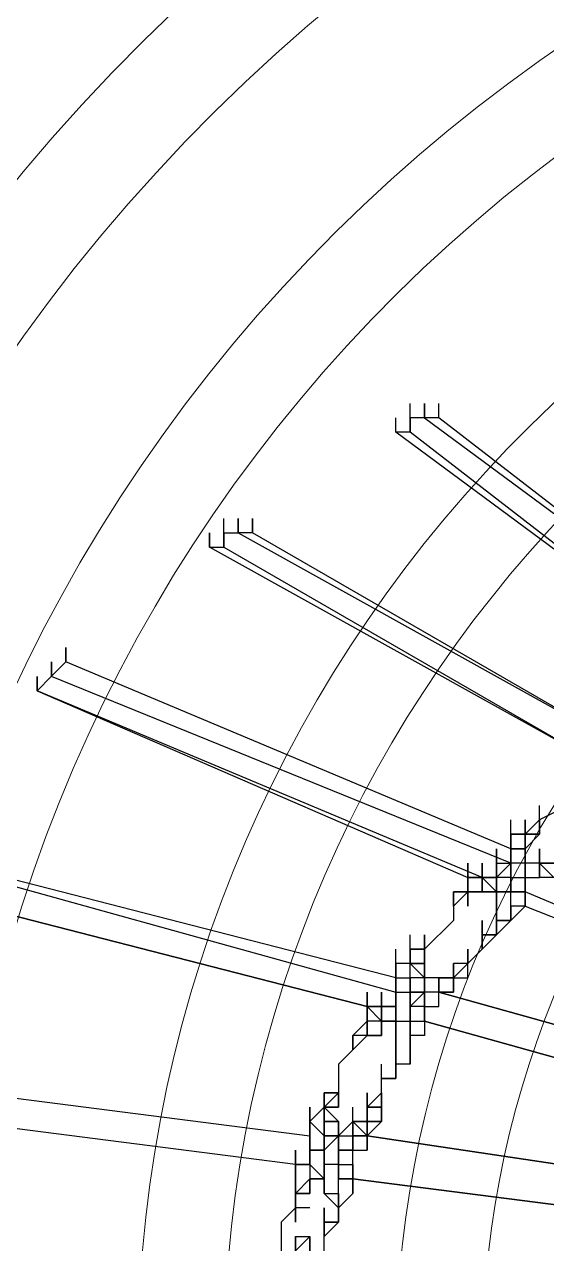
# Model space of a CAD drawing. Header units: inches. Extents: x 3324238 to 135265466, y -1036581 to 20094598.
# Drawn here: x 3353763.13 to 3353766.06, y -519268.47 to -519261.63 of the extents above; entities that cross this region are included whole.
import ezdxf

# ---------------------------------------------------------------- set-up
doc = ezdxf.new("R2010")
doc.units = ezdxf.units.IN
doc.header["$MEASUREMENT"] = 0
doc.layers.add('PDF_Geometry', color=7, linetype='Continuous')

msp = doc.modelspace()

# ---------------------------------------------------------------- linework, layer by layer
at = {"layer": 'PDF_Geometry', "lineweight": 25}
for points in [[(3353765.2963, -519263.8378), (3353765.2963, -519263.7572)], [(3353765.3768, -519263.8378), (3353765.3768, -519263.7572)], [(3353765.4574, -519263.8378), (3353765.4574, -519263.7572)], [(3353765.4574, -519263.8378), (3353765.4574, -519263.7572)], [(3353765.2963, -519263.9183), (3353765.2157, -519263.9183), (3353765.2157, -519263.8378)], [(3353767.0688, -519265.2881), (3353767.0688, -519265.2075), (3353767.0688, -519265.2881), (3353767.0688, -519265.2075), (3353767.0688, -519265.2881), (3353767.0688, -519265.2075), (3353767.0688, -519265.2881), (3353765.2157, -519263.9183), (3353765.2157, -519263.8378)], [(3353765.2157, -519263.9183), (3353765.2157, -519263.8378)], [(3353767.0688, -519265.2881), (3353765.2963, -519263.9183), (3353765.2963, -519263.8378), (3353765.2963, -519263.9183)], [(3353765.3768, -519263.8378), (3353765.2963, -519263.8378)], [(3353764.2488, -519264.5629), (3353764.2488, -519264.4823), (3353764.2488, -519264.5629), (3353764.2488, -519264.4823), (3353764.2488, -519264.4018)], [(3353764.2488, -519264.4823), (3353764.3294, -519264.4823), (3353764.3294, -519264.4018)], [(3353764.3294, -519264.4823), (3353764.3294, -519264.4018)], [(3353764.41, -519264.4823), (3353764.3294, -519264.4823), (3353766.5048, -519265.6909)], [(3353766.5048, -519265.6909), (3353764.41, -519264.4823)], [(3353766.3437, -519265.852), (3353766.3437, -519265.7715), (3353766.3437, -519265.852), (3353766.3437, -519265.7715), (3353766.3437, -519265.852), (3353766.3437, -519265.7715), (3353764.1683, -519264.5629), (3353764.2488, -519264.5629), (3353766.3437, -519265.7715), (3353766.4242, -519265.852), (3353766.4242, -519265.9326), (3353766.4242, -519266.0132), (3353766.4242, -519266.0938)], [(3353763.3626, -519265.2075), (3353763.282, -519265.288), (3353763.282, -519265.2075), (3353763.282, -519265.288), (3353763.2014, -519265.3686)], [(3353763.282, -519265.288), (3353763.282, -519265.2075)], [(3353765.9408, -519266.4966), (3353765.9408, -519266.416), (3353765.9408, -519266.4966), (3353765.9408, -519266.416), (3353765.9408, -519266.4966), (3353765.9408, -519266.416), (3353765.9408, -519266.4966), (3353765.9408, -519266.416), (3353765.9408, -519266.3355), (3353765.9408, -519266.2549), (3353765.9408, -519266.3355), (3353765.9408, -519266.416), (3353765.9408, -519266.3355), (3353765.9408, -519266.2549), (3353765.9408, -519266.3355), (3353765.8603, -519266.3355), (3353765.8603, -519266.2549), (3353765.8603, -519266.1743), (3353765.8603, -519266.2549), (3353765.8603, -519266.3355), (3353765.8603, -519266.2549), (3353765.8603, -519266.1743), (3353765.8603, -519266.2549), (3353765.8603, -519266.3355), (3353765.8603, -519266.2549), (3353765.8603, -519266.3355), (3353765.8603, -519266.416), (3353765.8603, -519266.3355), (3353763.282, -519265.2881), (3353763.282, -519265.2075)], [(3353765.8603, -519266.3355), (3353765.8603, -519266.2549), (3353765.8603, -519266.3355), (3353765.8603, -519266.2549), (3353763.3625, -519265.2075)], [(3353766.0214, -519266.1743), (3353765.9408, -519266.1743), (3353766.0214, -519266.1743), (3353766.0214, -519266.0938), (3353766.0214, -519266.0132)], [(3353766.1825, -519266.0132), (3353766.0214, -519266.0938), (3353766.0214, -519266.1743), (3353766.0214, -519266.0938), (3353765.9408, -519266.1743), (3353765.9408, -519266.0938), (3353765.9408, -519266.1743), (3353765.9408, -519266.0938), (3353765.9408, -519266.1743), (3353766.0214, -519266.1743), (3353765.9408, -519266.1743), (3353765.9408, -519266.0938)], [(3353765.6991, -519266.7383), (3353765.7797, -519266.7383), (3353765.7797, -519266.6578), (3353765.7797, -519266.5772), (3353765.7797, -519266.6578), (3353765.7797, -519266.7383), (3353765.7797, -519266.6578), (3353765.7797, -519266.7383), (3353765.7797, -519266.6578), (3353765.7797, -519266.5772), (3353765.7797, -519266.4966), (3353765.7797, -519266.416), (3353765.7797, -519266.4966), (3353765.7797, -519266.416), (3353765.7797, -519266.4966), (3353765.7797, -519266.416), (3353765.7797, -519266.3355), (3353765.7797, -519266.416), (3353765.7797, -519266.3355), (3353765.8603, -519266.3355), (3353765.8603, -519266.2549), (3353765.8603, -519266.1743), (3353765.9408, -519266.1743), (3353765.9408, -519266.2549), (3353766.0214, -519266.1743), (3353765.9408, -519266.1743), (3353765.8603, -519266.1743), (3353765.8603, -519266.0938)], [(3353765.9408, -519266.1743), (3353765.9408, -519266.0938)], [(3353765.9408, -519266.2549), (3353765.9408, -519266.1743), (3353765.9408, -519266.0938)], [(3353765.9408, -519266.1743), (3353765.9408, -519266.0938)], [(3353765.9408, -519266.1743), (3353765.9408, -519266.0938)], [(3353766.0214, -519266.1743), (3353766.0214, -519266.0938)], [(3353766.0214, -519266.1743), (3353766.0214, -519266.0938)], [(3353765.8603, -519266.2549), (3353765.8603, -519266.1743)], [(3353765.8603, -519266.2549), (3353765.8603, -519266.1743), (3353765.8603, -519266.2549)], [(3353765.8603, -519266.2549), (3353765.8603, -519266.1743)], [(3353765.9408, -519266.3355), (3353765.9408, -519266.416), (3353765.9408, -519266.3355), (3353765.9408, -519266.2549), (3353765.9408, -519266.1743)], [(3353765.9408, -519266.1743), (3353765.9408, -519266.2549), (3353765.9408, -519266.1743)], [(3353762.3151, -519266.2549), (3353765.2157, -519267.0606)], [(3353765.2157, -519266.98), (3353762.3957, -519266.2549)], [(3353765.7797, -519266.2549), (3353765.7797, -519266.3355), (3353765.7797, -519266.416), (3353765.7797, -519266.4966), (3353765.8603, -519266.4966), (3353765.8603, -519266.416), (3353765.9408, -519266.416), (3353765.9408, -519266.3355), (3353765.9408, -519266.416), (3353766.0214, -519266.416), (3353766.0214, -519266.3355), (3353766.0214, -519266.2549), (3353766.0214, -519266.3355), (3353766.0214, -519266.2549), (3353766.0214, -519266.3355), (3353766.0214, -519266.2549), (3353766.0214, -519266.3355), (3353766.0214, -519266.416), (3353766.0214, -519266.3355)], [(3353765.7797, -519266.416), (3353765.7797, -519266.3355), (3353765.7797, -519266.2549)], [(3353765.8603, -519266.416), (3353765.8603, -519266.3355), (3353765.8603, -519266.2549)], [(3353765.9408, -519266.3355), (3353765.9408, -519266.2549)], [(3353765.9408, -519266.3355), (3353765.9408, -519266.2549)], [(3353765.9408, -519266.3355), (3353765.9408, -519266.2549)], [(3353765.9408, -519266.3355), (3353765.9408, -519266.2549)], [(3353765.9408, -519266.3355), (3353765.9408, -519266.2549)], [(3353765.9408, -519266.3355), (3353765.9408, -519266.2549)], [(3353765.9408, -519266.3355), (3353765.9408, -519266.2549)], [(3353765.9408, -519266.3355), (3353765.9408, -519266.2549)], [(3353765.9408, -519266.3355), (3353765.9408, -519266.2549)], [(3353765.9408, -519266.3355), (3353765.9408, -519266.2549)], [(3353765.9408, -519266.3355), (3353765.9408, -519266.2549)], [(3353766.102, -519266.416), (3353766.0214, -519266.3355), (3353766.0214, -519266.2549)], [(3353766.0214, -519266.3355), (3353766.0214, -519266.2549)], [(3353766.0214, -519266.3355), (3353766.0214, -519266.2549)], [(3353765.9408, -519266.3355), (3353765.9408, -519266.416), (3353765.9408, -519266.4966), (3353765.9408, -519266.416), (3353765.9408, -519266.3355), (3353765.9408, -519266.416), (3353765.9408, -519266.4966), (3353765.9408, -519266.416), (3353765.9408, -519266.4966), (3353765.9408, -519266.416), (3353765.9408, -519266.4966), (3353765.9408, -519266.416), (3353765.9408, -519266.3355), (3353765.9408, -519266.416), (3353765.9408, -519266.4966), (3353765.9408, -519266.5772), (3353765.8603, -519266.6578), (3353765.7797, -519266.7383), (3353765.6991, -519266.7383), (3353765.6991, -519266.8189), (3353765.6185, -519266.8995), (3353765.538, -519266.98), (3353765.538, -519267.0606), (3353765.538, -519266.98), (3353765.6185, -519266.98), (3353765.6185, -519266.8995), (3353765.6185, -519266.8189), (3353765.6185, -519266.8995), (3353765.538, -519266.8995), (3353765.538, -519266.98), (3353765.538, -519266.8995)], [(3353765.7797, -519266.3355), (3353765.7797, -519266.416), (3353765.7797, -519266.3355), (3353765.7797, -519266.416), (3353765.7797, -519266.4966), (3353765.6991, -519266.416), (3353765.6185, -519266.416), (3353765.6185, -519266.4966), (3353765.538, -519266.4966), (3353765.538, -519266.5772)], [(3353765.6185, -519266.416), (3353765.6185, -519266.4966), (3353765.6185, -519266.416), (3353765.6185, -519266.3355), (3353765.6185, -519266.416), (3353765.6185, -519266.3355)], [(3353765.6185, -519266.4966), (3353765.6991, -519266.4966), (3353765.7797, -519266.4966), (3353765.7797, -519266.416), (3353765.7797, -519266.3355)], [(3353765.6185, -519266.416), (3353765.6185, -519266.3355)], [(3353765.6185, -519266.416), (3353765.6185, -519266.3355)], [(3353765.6991, -519266.416), (3353765.6991, -519266.3355)], [(3353765.6991, -519266.4161), (3353765.6991, -519266.3355)], [(3353765.7797, -519266.5772), (3353765.7797, -519266.6578), (3353765.7797, -519266.5772), (3353765.7797, -519266.4966), (3353765.7797, -519266.416), (3353765.7797, -519266.4966), (3353765.7797, -519266.416), (3353765.7797, -519266.3355), (3353765.8603, -519266.3355), (3353765.8603, -519266.416), (3353765.7797, -519266.416), (3353765.7797, -519266.4966), (3353765.7797, -519266.416), (3353765.7797, -519266.4966), (3353765.7797, -519266.416), (3353765.7797, -519266.4966), (3353765.6991, -519266.4966), (3353765.6991, -519266.416), (3353765.6991, -519266.3355)], [(3353765.6991, -519266.416), (3353765.6991, -519266.3355)], [(3353765.6991, -519266.416), (3353765.6991, -519266.3355)], [(3353765.6991, -519266.416), (3353765.6991, -519266.3355)], [(3353765.6991, -519266.416), (3353765.6991, -519266.3355)], [(3353765.6991, -519266.416), (3353765.6991, -519266.3355)], [(3353765.6991, -519266.416), (3353765.6991, -519266.3355)], [(3353765.7797, -519266.3355), (3353765.7797, -519266.416), (3353765.6991, -519266.416)], [(3353765.6991, -519266.416), (3353765.6991, -519266.3355)], [(3353765.6991, -519266.416), (3353765.6991, -519266.3355)], [(3353765.7797, -519266.4966), (3353765.7797, -519266.416), (3353765.7797, -519266.3355)], [(3353765.7797, -519266.416), (3353765.7797, -519266.3355)], [(3353765.7797, -519266.4161), (3353765.8603, -519266.3355)], [(3353766.0214, -519266.3355), (3353765.9408, -519266.3355)], [(3353766.0214, -519266.3355), (3353765.9408, -519266.3355)], [(3353765.9408, -519266.4966), (3353765.9408, -519266.416), (3353765.9408, -519266.3355), (3353765.9408, -519266.416)], [(3353765.9408, -519266.416), (3353765.9408, -519266.3355)], [(3353766.0214, -519266.3355), (3353766.102, -519266.3355), (3353766.0214, -519266.3355)], [(3353765.1351, -519267.1412), (3353765.1351, -519267.2218), (3353765.1351, -519267.1412), (3353765.1351, -519267.0606), (3353765.1351, -519267.1412), (3353765.1351, -519267.0606), (3353765.1351, -519267.1412), (3353765.1351, -519267.0606), (3353765.1351, -519267.1412), (3353765.0546, -519267.1412), (3353765.0546, -519267.2218), (3353765.0546, -519267.3023), (3353764.974, -519267.3023), (3353765.0546, -519267.2218), (3353765.0546, -519267.1412), (3353762.2345, -519266.416)], [(3353762.2346, -519266.416), (3353765.0546, -519267.1412)], [(3353765.538, -519266.4966), (3353765.538, -519266.5772), (3353765.538, -519266.4966), (3353765.6185, -519266.4966), (3353765.6185, -519266.416), (3353765.6185, -519266.4966), (3353765.6185, -519266.5772)], [(3353765.6185, -519266.4966), (3353765.6185, -519266.416)], [(3353765.6186, -519266.4966), (3353765.6186, -519266.4161)], [(3353765.6991, -519266.416), (3353765.7797, -519266.416)], [(3353765.7797, -519266.4966), (3353765.7797, -519266.416)], [(3353765.7797, -519266.4966), (3353765.7797, -519266.416)], [(3353765.7797, -519266.4966), (3353765.7797, -519266.416)], [(3353765.7797, -519266.4966), (3353765.7797, -519266.4161)], [(3353765.8603, -519266.4966), (3353765.8603, -519266.416)], [(3353765.9408, -519266.4966), (3353765.9408, -519266.416)], [(3353765.9408, -519266.416), (3353765.9408, -519266.4966), (3353765.9408, -519266.416)], [(3353765.9408, -519266.4966), (3353765.9408, -519266.416)], [(3353765.9408, -519266.4966), (3353765.9408, -519266.4161)], [(3353766.102, -519266.416), (3353766.0214, -519266.416)], [(3353765.6185, -519266.4966), (3353765.538, -519266.5772)], [(3353765.6991, -519266.4966), (3353765.6185, -519266.4966), (3353765.6991, -519266.4966)], [(3353765.7797, -519266.5772), (3353765.7797, -519266.4966), (3353765.7797, -519266.5772)], [(3353765.8602, -519266.6578), (3353765.8602, -519266.5772), (3353765.8602, -519266.4966)], [(3353765.8603, -519266.4966), (3353765.9408, -519266.4966), (3353765.8603, -519266.4966)], [(3353765.9408, -519266.5772), (3353765.9408, -519266.4966), (3353765.9408, -519266.5772), (3353765.8603, -519266.5772), (3353765.8603, -519266.6578)], [(3353769.0025, -519267.7858), (3353765.9408, -519266.4966), (3353765.9408, -519266.5772), (3353769.0025, -519267.7858)], [(3353765.538, -519266.5772), (3353765.538, -519266.6578)], [(3353765.7797, -519266.6578), (3353765.7797, -519266.5772)], [(3353765.538, -519266.6578), (3353765.3768, -519266.8189), (3353765.2963, -519266.8189), (3353765.2963, -519266.7383)], [(3353765.7797, -519266.7383), (3353765.7797, -519266.6578), (3353765.7797, -519266.7383), (3353765.6991, -519266.7383)], [(3353765.7797, -519266.7383), (3353765.7797, -519266.6578)], [(3353765.7797, -519266.7383), (3353765.7797, -519266.6578)], [(3353765.2962, -519266.8995), (3353765.2962, -519266.8189), (3353765.2962, -519266.7383)], [(3353765.6991, -519266.8189), (3353765.6991, -519266.7383)], [(3353765.7797, -519266.7383), (3353765.6991, -519266.7383)], [(3353765.2157, -519266.8995), (3353765.2157, -519266.8189)], [(3353765.2962, -519266.8995), (3353765.2962, -519266.8189)], [(3353765.2962, -519266.8995), (3353765.2962, -519266.8189)], [(3353765.2963, -519266.98), (3353765.2963, -519267.0606), (3353765.2963, -519266.98), (3353765.2963, -519266.8995), (3353765.2963, -519266.8189), (3353765.2963, -519266.8995), (3353765.2963, -519266.8189), (3353765.2963, -519266.8995), (3353765.2963, -519266.8189), (3353765.2963, -519266.8995), (3353765.2963, -519266.8189), (3353765.2963, -519266.8995), (3353765.3768, -519266.98), (3353765.3768, -519266.8995), (3353765.2963, -519266.8995), (3353765.2963, -519266.8189), (3353765.2963, -519266.8995), (3353765.3768, -519266.8995), (3353765.3768, -519266.8189), (3353765.3768, -519266.8995)], [(3353765.2963, -519266.8995), (3353765.2963, -519266.8189)], [(3353765.6185, -519266.8189), (3353765.6185, -519266.8995), (3353765.6185, -519266.8189)], [(3353765.1351, -519267.2218), (3353765.2157, -519267.2218), (3353765.2157, -519267.3023), (3353765.2157, -519267.2218), (3353765.2157, -519267.1412), (3353765.2157, -519267.0606), (3353765.2157, -519266.98), (3353765.2157, -519266.8995), (3353765.2157, -519266.98), (3353765.2157, -519267.0606), (3353765.2157, -519266.98), (3353765.2157, -519266.8995), (3353765.2157, -519266.98), (3353765.2157, -519266.8995), (3353765.2157, -519266.98), (3353765.2157, -519267.0606), (3353765.2157, -519266.98), (3353765.2157, -519267.0606), (3353765.2157, -519266.98), (3353765.2157, -519267.0606), (3353765.2157, -519266.98), (3353765.2157, -519266.8995), (3353765.2157, -519266.98), (3353765.2963, -519266.98), (3353765.2963, -519266.8995), (3353765.2157, -519266.8995), (3353765.2157, -519266.98), (3353765.2157, -519267.0606), (3353765.2157, -519267.1412), (3353765.1351, -519267.1412), (3353765.1351, -519267.0606), (3353765.1351, -519267.1412), (3353765.1351, -519267.0606), (3353765.1351, -519267.1412), (3353765.1351, -519267.2218), (3353765.1351, -519267.1412), (3353765.1351, -519267.2218), (3353765.2157, -519267.2218), (3353765.2157, -519267.1412), (3353765.2157, -519267.0606), (3353765.2963, -519267.0606), (3353765.2963, -519267.1412), (3353765.2963, -519267.2218), (3353765.2963, -519267.1412)], [(3353765.2157, -519266.98), (3353765.2157, -519266.8995)], [(3353765.2157, -519266.98), (3353765.2157, -519266.8995), (3353765.2157, -519266.98)], [(3353765.2157, -519266.98), (3353765.2157, -519266.8995)], [(3353765.538, -519266.98), (3353765.538, -519266.8995), (3353765.538, -519266.98), (3353765.538, -519266.8995), (3353765.538, -519266.98), (3353765.4574, -519266.98), (3353765.3768, -519266.98), (3353765.3768, -519267.0606), (3353765.3768, -519267.1412), (3353765.3768, -519267.2218), (3353765.3768, -519267.1412), (3353765.2963, -519267.1412), (3353765.2963, -519267.0606), (3353765.2963, -519266.98), (3353765.2963, -519267.0606), (3353765.2963, -519267.1412), (3353765.2963, -519267.0606), (3353765.2963, -519267.1412), (3353765.2963, -519267.0606), (3353765.2963, -519267.1412), (3353765.2963, -519267.0606), (3353765.2963, -519267.1412), (3353765.2963, -519267.2218), (3353765.2963, -519267.1412), (3353765.2963, -519267.2218), (3353765.2963, -519267.1412), (3353765.2963, -519267.2218), (3353765.2963, -519267.1412), (3353765.2963, -519267.2218), (3353765.2963, -519267.1412), (3353765.2963, -519267.2218), (3353765.2963, -519267.1412), (3353765.2963, -519267.0606), (3353765.2963, -519267.1412), (3353765.2963, -519267.2218), (3353765.2963, -519267.1412), (3353765.2963, -519267.2218), (3353765.2963, -519267.3023), (3353765.2963, -519267.2218), (3353765.2963, -519267.3023), (3353765.2963, -519267.3829), (3353765.2963, -519267.3023), (3353765.2963, -519267.2218), (3353765.2963, -519267.1412), (3353765.2963, -519267.0606), (3353765.2963, -519266.98)], [(3353765.3768, -519266.8995), (3353765.3768, -519266.98)], [(3353765.538, -519266.98), (3353765.538, -519266.8995)], [(3353765.6185, -519266.8995), (3353765.538, -519266.8995)], [(3353765.1351, -519267.0606), (3353765.1351, -519267.1412), (3353765.2157, -519267.1412), (3353765.2157, -519267.2218), (3353765.2157, -519267.1412), (3353765.2157, -519267.0606), (3353765.2157, -519267.1412), (3353765.2157, -519267.0606), (3353765.2157, -519266.98), (3353765.2157, -519267.0606), (3353765.2157, -519267.1412), (3353765.2157, -519267.0606), (3353765.2157, -519267.1412), (3353765.2157, -519267.0606), (3353765.2157, -519267.1412), (3353765.2157, -519267.2218), (3353765.2157, -519267.1412), (3353765.2157, -519267.0606), (3353765.2157, -519266.98), (3353765.2157, -519267.0606), (3353765.2157, -519267.1412), (3353765.2157, -519267.2218), (3353765.1351, -519267.2218), (3353765.0546, -519267.2218), (3353765.0546, -519267.3023), (3353765.0546, -519267.2218), (3353765.0546, -519267.1412), (3353765.0546, -519267.2218), (3353765.0546, -519267.3023), (3353765.0546, -519267.2218), (3353765.0546, -519267.1412), (3353765.0546, -519267.0606), (3353765.0546, -519267.1412), (3353765.0546, -519267.0606), (3353765.0546, -519267.1412), (3353765.1351, -519267.2218), (3353765.1351, -519267.1412), (3353765.1351, -519267.0606)], [(3353765.2157, -519267.0606), (3353765.2157, -519266.98)], [(3353765.2963, -519267.0606), (3353765.2963, -519266.98)], [(3353765.3768, -519266.98), (3353765.2963, -519266.98)], [(3353765.2963, -519267.0606), (3353765.2963, -519266.98)], [(3353765.2963, -519267.0606), (3353765.2963, -519266.98)], [(3353765.2963, -519267.2218), (3353765.2963, -519267.1412), (3353765.2963, -519267.0606), (3353765.2963, -519266.98)], [(3353765.2963, -519267.0606), (3353765.2963, -519266.98)], [(3353768.922, -519268.0275), (3353765.4574, -519267.0606), (3353765.538, -519267.0606), (3353765.4574, -519267.0606), (3353765.4574, -519266.98), (3353765.538, -519266.98), (3353765.4574, -519266.98), (3353765.3768, -519266.98), (3353765.3768, -519267.0606), (3353765.3768, -519267.1412), (3353765.3768, -519267.2218), (3353765.3768, -519267.1412), (3353765.3768, -519267.2218), (3353765.3768, -519267.1412), (3353765.3768, -519267.0606), (3353765.2963, -519267.1412), (3353765.2963, -519267.2218), (3353765.2963, -519267.1412), (3353765.2963, -519267.2218)], [(3353765.2963, -519267.0606), (3353765.2963, -519266.98)], [(3353765.3768, -519267.0606), (3353765.3768, -519266.98)], [(3353765.3768, -519267.0606), (3353765.3768, -519266.98)], [(3353765.3768, -519267.0606), (3353765.3768, -519266.98)], [(3353765.3768, -519267.0606), (3353765.3768, -519266.98)], [(3353765.3768, -519267.0606), (3353765.3768, -519266.98)], [(3353765.3768, -519267.1412), (3353765.3768, -519267.2218), (3353765.3768, -519267.1412), (3353765.3768, -519267.0606), (3353765.3768, -519267.1412), (3353765.3768, -519267.0606), (3353765.3768, -519267.1412), (3353765.4574, -519267.1412), (3353765.4574, -519267.0606), (3353765.3768, -519267.0606), (3353765.3768, -519266.98), (3353765.3768, -519267.0606), (3353765.3768, -519266.98)], [(3353765.3768, -519267.0606), (3353765.3768, -519266.98)], [(3353765.3768, -519267.0606), (3353765.3768, -519266.98)], [(3353765.3768, -519267.0606), (3353765.3768, -519266.98)], [(3353765.3768, -519267.0606), (3353765.3768, -519266.98)], [(3353765.3768, -519267.0606), (3353765.3768, -519266.98)], [(3353765.3768, -519267.0606), (3353765.3768, -519266.98)], [(3353765.3768, -519267.0606), (3353765.3768, -519266.98)], [(3353765.3768, -519267.0606), (3353765.3768, -519266.98)], [(3353765.3768, -519267.0606), (3353765.3768, -519266.98)], [(3353765.3768, -519267.0606), (3353765.3768, -519266.98)], [(3353765.3768, -519267.0606), (3353765.3768, -519266.98)], [(3353765.3768, -519267.0606), (3353765.3768, -519266.98)], [(3353765.3768, -519267.0606), (3353765.3768, -519266.98)], [(3353765.3768, -519267.0606), (3353765.3768, -519266.98)], [(3353765.4574, -519267.0606), (3353765.4574, -519266.98)], [(3353765.0545, -519267.1412), (3353765.0545, -519267.0606)], [(3353765.2963, -519267.0606), (3353765.3768, -519267.0606)], [(3353765.2963, -519267.0606), (3353765.3768, -519267.0606)], [(3353765.2963, -519267.0606), (3353765.3768, -519267.0606)], [(3353765.3768, -519267.2218), (3353765.3768, -519267.1412), (3353765.3768, -519267.0606)], [(3353765.3768, -519267.1412), (3353765.3768, -519267.0606)], [(3353765.3768, -519267.1412), (3353765.3768, -519267.0606)], [(3353765.3768, -519267.1412), (3353765.3768, -519267.0606)], [(3353765.4574, -519267.0606), (3353765.538, -519267.0606), (3353765.4574, -519267.0606)], [(3353765.4574, -519267.0606), (3353768.922, -519268.0275), (3353769.0025, -519268.0275)], [(3353764.974, -519267.3023), (3353764.974, -519267.3829), (3353765.0546, -519267.3023), (3353765.0546, -519267.2218), (3353765.0546, -519267.3023), (3353765.0546, -519267.2218), (3353765.0546, -519267.3023), (3353765.0546, -519267.2218), (3353765.0546, -519267.3023), (3353765.0546, -519267.2218), (3353765.0546, -519267.3023), (3353765.1351, -519267.3023), (3353765.1351, -519267.2218), (3353765.1351, -519267.3023), (3353765.1351, -519267.2218), (3353765.2157, -519267.2218), (3353765.2157, -519267.1412)], [(3353765.0545, -519267.1412), (3353765.1351, -519267.1412), (3353765.1351, -519267.2218)], [(3353765.0545, -519267.2218), (3353765.0545, -519267.1412)], [(3353765.0546, -519267.1412), (3353765.1351, -519267.1412), (3353765.0546, -519267.1412)], [(3353765.0546, -519267.2218), (3353765.0546, -519267.1412)], [(3353765.2157, -519267.2218), (3353765.2962, -519267.2218), (3353765.2962, -519267.1412)], [(3353765.2157, -519267.2218), (3353765.2157, -519267.1412)], [(3353765.2157, -519267.2218), (3353765.2157, -519267.1412)], [(3353765.2157, -519267.2218), (3353765.2157, -519267.1412)], [(3353765.2157, -519267.2218), (3353765.2157, -519267.1412)], [(3353765.2157, -519267.2218), (3353765.2157, -519267.1412)], [(3353765.2157, -519267.2218), (3353765.2157, -519267.1412)], [(3353765.2157, -519267.2218), (3353765.2157, -519267.1412)], [(3353765.2157, -519267.2218), (3353765.2157, -519267.1412)], [(3353765.2962, -519267.2218), (3353765.2962, -519267.1412)], [(3353765.2963, -519267.2218), (3353765.2963, -519267.1412)], [(3353765.2963, -519267.2218), (3353765.2963, -519267.1412)], [(3353765.0545, -519267.3023), (3353765.0545, -519267.2218)], [(3353765.0545, -519267.3023), (3353765.0545, -519267.2218)], [(3353765.0545, -519267.2218), (3353765.0545, -519267.3023)], [(3353765.0545, -519267.3023), (3353765.0545, -519267.2218)], [(3353765.1351, -519267.2218), (3353765.2157, -519267.2218)], [(3353765.2157, -519267.2218), (3353765.2157, -519267.3023), (3353765.2157, -519267.2218)], [(3353765.3768, -519267.2218), (3353765.3768, -519267.3023), (3353765.2962, -519267.3023), (3353765.2962, -519267.3829)], [(3353765.2963, -519267.2218), (3353765.3768, -519267.2218)], [(3353764.974, -519267.3829), (3353764.974, -519267.3023)], [(3353765.1351, -519267.3023), (3353765.0546, -519267.3023), (3353765.1351, -519267.3023)], [(3353765.2963, -519267.4635), (3353765.2963, -519267.3829), (3353765.2963, -519267.4635), (3353765.2157, -519267.4635), (3353765.2157, -519267.3829), (3353765.2157, -519267.3023), (3353765.2157, -519267.3829), (3353765.2157, -519267.4635), (3353765.2157, -519267.3829), (3353765.2157, -519267.3023), (3353765.2157, -519267.3829), (3353765.2157, -519267.3023), (3353765.2157, -519267.3829), (3353765.2157, -519267.4635), (3353765.2157, -519267.3829), (3353765.2157, -519267.4635), (3353765.2157, -519267.544), (3353765.1351, -519267.544), (3353765.2157, -519267.544), (3353765.2157, -519267.4635), (3353765.2157, -519267.3829), (3353765.2157, -519267.4635), (3353765.2157, -519267.3829), (3353765.2157, -519267.4635)], [(3353764.974, -519267.3829), (3353764.8934, -519267.4635), (3353764.8934, -519267.6246), (3353764.8128, -519267.7052), (3353764.8128, -519267.7858), (3353764.8128, -519267.8663), (3353764.8934, -519267.8663), (3353764.8934, -519267.7858), (3353764.8934, -519267.8663), (3353764.8934, -519267.9469), (3353764.8934, -519268.0275), (3353764.8934, -519267.9469), (3353764.8934, -519268.0275), (3353764.8934, -519267.9469), (3353764.8934, -519268.0275), (3353764.8934, -519267.9469), (3353764.8934, -519268.0275), (3353764.8934, -519267.9469), (3353764.8934, -519267.8663), (3353764.8934, -519267.7858), (3353764.8934, -519267.8663), (3353764.8934, -519267.9469), (3353764.8934, -519268.0275), (3353764.8934, -519268.108), (3353764.8934, -519268.0275), (3353764.8934, -519268.108), (3353764.8934, -519268.0275), (3353764.8934, -519267.9469), (3353764.8934, -519267.8663), (3353764.8934, -519267.7858), (3353764.8934, -519267.8663), (3353764.8934, -519267.7858), (3353764.8128, -519267.7858), (3353764.8934, -519267.7858), (3353764.8934, -519267.8663), (3353764.8934, -519267.7858), (3353764.8934, -519267.8663), (3353764.8934, -519267.7858), (3353764.8934, -519267.8663), (3353764.8934, -519267.7858), (3353764.8934, -519267.8663), (3353764.8934, -519267.9469), (3353764.8934, -519268.0275), (3353764.974, -519268.0275)], [(3353765.2157, -519267.4635), (3353765.2157, -519267.3829)], [(3353765.2157, -519267.4635), (3353765.2157, -519267.3829), (3353765.2157, -519267.4635)], [(3353765.2157, -519267.4635), (3353765.2157, -519267.3829)], [(3353761.59, -519267.544), (3353761.59, -519267.6246), (3353761.59, -519267.544), (3353761.59, -519267.4635), (3353764.7323, -519267.8663), (3353764.7323, -519267.7858), (3353764.7323, -519267.8663), (3353764.7323, -519267.9469), (3353764.7323, -519267.8663), (3353764.7323, -519267.7858), (3353764.7323, -519267.8663), (3353764.7323, -519267.7858), (3353764.7323, -519267.8663), (3353764.7323, -519267.9469), (3353764.7323, -519268.0275), (3353764.7323, -519267.9469)], [(3353761.59, -519267.4635), (3353764.7323, -519267.8663), (3353764.7323, -519267.7858), (3353764.8128, -519267.7052), (3353764.8934, -519267.7858), (3353764.8934, -519267.8663), (3353764.8934, -519267.7858), (3353764.8934, -519267.8663), (3353764.8934, -519267.7858), (3353764.8934, -519267.8663), (3353764.8934, -519267.7858), (3353764.8128, -519267.7858), (3353764.8128, -519267.7052), (3353764.7323, -519267.7858), (3353764.8128, -519267.8663), (3353764.8128, -519267.7858), (3353764.8128, -519267.8663), (3353764.8128, -519267.7858)], [(3353765.0546, -519267.6246), (3353765.0546, -519267.7052), (3353765.0546, -519267.7858), (3353765.0546, -519267.7052), (3353765.0546, -519267.6246), (3353765.0546, -519267.7052), (3353765.0546, -519267.6246), (3353765.0546, -519267.7052), (3353765.0546, -519267.7858), (3353765.0546, -519267.7052), (3353765.0546, -519267.6246), (3353765.0546, -519267.7052), (3353765.0546, -519267.6246), (3353765.0546, -519267.7052), (3353765.1351, -519267.6246), (3353765.1351, -519267.544), (3353765.1351, -519267.4635)], [(3353764.6517, -519268.108), (3353764.6517, -519268.0275), (3353761.5094, -519267.6246)], [(3353764.8128, -519268.0275), (3353764.8128, -519268.108), (3353764.7323, -519268.0275), (3353764.7323, -519267.9469), (3353764.7323, -519268.0275), (3353764.6517, -519268.0275), (3353761.5094, -519267.6246), (3353761.59, -519267.6246)], [(3353764.8128, -519267.6246), (3353764.8128, -519267.7052), (3353764.8128, -519267.6246), (3353764.8128, -519267.7052), (3353764.8128, -519267.6246), (3353764.8128, -519267.7052), (3353764.8128, -519267.6246), (3353764.8128, -519267.7052), (3353764.8128, -519267.6246), (3353764.8934, -519267.6246), (3353764.8128, -519267.6246), (3353764.8128, -519267.7052), (3353764.8128, -519267.7858), (3353764.8128, -519267.8663), (3353764.8934, -519267.8663), (3353764.974, -519267.8663), (3353764.974, -519267.9469), (3353764.974, -519267.8663), (3353764.974, -519267.9469), (3353764.974, -519267.8663), (3353764.974, -519267.9469)], [(3353765.0546, -519267.7858), (3353765.0546, -519267.7052), (3353765.0546, -519267.6246), (3353765.0546, -519267.7052), (3353765.0546, -519267.7858), (3353765.0546, -519267.7052), (3353765.0546, -519267.6246), (3353765.0546, -519267.7052), (3353765.0546, -519267.7858), (3353765.0546, -519267.7052), (3353765.0546, -519267.7858), (3353765.1351, -519267.7858), (3353765.1351, -519267.7052), (3353765.1351, -519267.7858), (3353765.0546, -519267.7858), (3353765.0546, -519267.8663), (3353765.0546, -519267.7858), (3353765.0546, -519267.8663), (3353764.974, -519267.7858), (3353765.0546, -519267.7858), (3353765.0546, -519267.7052), (3353765.0546, -519267.7858), (3353764.974, -519267.7858), (3353764.8934, -519267.8663), (3353764.8934, -519267.7858), (3353764.8934, -519267.8663), (3353764.8128, -519267.8663), (3353764.8128, -519267.9469), (3353764.8128, -519268.0275), (3353764.8128, -519268.108), (3353764.8128, -519268.0275), (3353764.8128, -519267.9469), (3353764.8128, -519268.0275), (3353764.8128, -519268.108), (3353764.8128, -519268.0275), (3353764.8128, -519267.9469), (3353764.8128, -519267.8663), (3353764.8128, -519267.9469), (3353764.8128, -519268.0275), (3353764.8128, -519267.9469), (3353764.8128, -519267.8663), (3353764.8128, -519267.9469), (3353764.8128, -519267.8663), (3353764.8128, -519267.7858), (3353764.8128, -519267.8663), (3353764.8128, -519267.9469), (3353764.8128, -519268.0275), (3353764.8128, -519267.9469), (3353764.8128, -519267.8663), (3353764.8128, -519267.9469), (3353764.8934, -519267.8663), (3353764.8128, -519267.8663), (3353764.8128, -519267.9469), (3353764.8128, -519267.8663), (3353764.8128, -519267.9469), (3353764.8128, -519267.8663), (3353764.8128, -519267.9469), (3353764.8128, -519268.0275), (3353764.8128, -519267.9469), (3353764.8128, -519268.0275), (3353764.8128, -519268.108), (3353764.8128, -519268.0275), (3353764.8128, -519268.108), (3353764.8128, -519268.1886), (3353764.8128, -519268.108), (3353764.8128, -519268.1886), (3353764.8128, -519268.108)], [(3353764.8128, -519267.9469), (3353764.8128, -519267.8663), (3353764.8128, -519267.7858), (3353764.8128, -519267.7052), (3353764.8934, -519267.7052), (3353764.8934, -519267.6246), (3353764.8934, -519267.7052), (3353764.8128, -519267.7052), (3353764.8934, -519267.7052)], [(3353764.8128, -519267.7858), (3353764.8128, -519267.7052), (3353764.8128, -519267.7858)], [(3353765.0546, -519267.7052), (3353765.0546, -519267.7858), (3353765.0546, -519267.8663), (3353768.8414, -519268.4303), (3353765.0546, -519267.8663), (3353765.0546, -519267.7858), (3353764.974, -519267.7858)], [(3353764.974, -519267.7858), (3353764.974, -519267.7052)], [(3353765.0545, -519267.7858), (3353765.0545, -519267.7052)], [(3353765.1351, -519267.7052), (3353765.0546, -519267.7052), (3353765.1351, -519267.7052)], [(3353765.0546, -519267.7052), (3353765.0546, -519267.7858), (3353765.0546, -519267.7052)], [(3353764.7322, -519267.9469), (3353764.8128, -519267.9469), (3353764.8128, -519267.8663), (3353764.8128, -519267.7858), (3353764.8128, -519267.8663)], [(3353764.7323, -519267.8663), (3353764.7323, -519267.7858)], [(3353764.8128, -519267.9469), (3353764.8128, -519267.8663), (3353764.8128, -519267.7858)], [(3353764.8128, -519267.8663), (3353764.8128, -519267.7858)], [(3353764.8128, -519267.9469), (3353764.8128, -519267.8663), (3353764.8128, -519267.7858)], [(3353764.8934, -519267.8663), (3353764.8934, -519267.7857)], [(3353764.8934, -519267.9469), (3353764.8934, -519267.8663), (3353764.8934, -519267.7858)], [(3353764.974, -519267.8663), (3353764.974, -519267.7858), (3353764.8934, -519267.8663)], [(3353764.8934, -519267.8663), (3353764.8934, -519267.7858)], [(3353764.8934, -519267.8663), (3353764.8934, -519267.7858)], [(3353764.8934, -519267.8663), (3353764.8934, -519267.7858)], [(3353764.974, -519267.8663), (3353764.974, -519267.7858)], [(3353765.0545, -519267.8663), (3353765.0545, -519267.7857)], [(3353765.0545, -519267.8663), (3353765.0545, -519267.7858)], [(3353765.0545, -519267.8663), (3353765.0545, -519267.7858)], [(3353765.0545, -519267.8663), (3353765.0545, -519267.7858)], [(3353765.0545, -519267.8663), (3353765.0545, -519267.7858)], [(3353765.0545, -519267.8663), (3353765.0545, -519267.7858)], [(3353765.0545, -519267.8663), (3353765.0545, -519267.7858)], [(3353765.1351, -519267.7858), (3353765.0546, -519267.8663), (3353765.1351, -519267.7858)], [(3353765.0546, -519267.8663), (3353765.0546, -519267.7858)], [(3353765.0546, -519267.8663), (3353765.0546, -519267.7858)], [(3353765.0546, -519267.8663), (3353765.0546, -519267.7858)], [(3353764.8934, -519267.8663), (3353764.8934, -519267.9469), (3353764.8934, -519268.0275), (3353764.8934, -519267.9469), (3353764.8934, -519268.0275), (3353764.8934, -519267.9469), (3353764.8934, -519268.0275), (3353764.8934, -519267.9469), (3353764.8934, -519268.0275), (3353764.8934, -519267.9469), (3353764.8934, -519268.0275), (3353764.8128, -519268.0275), (3353764.8128, -519267.9469), (3353764.8128, -519268.0275), (3353764.8128, -519267.9469), (3353764.8128, -519268.0275), (3353764.8128, -519267.9469), (3353764.8128, -519268.0275), (3353764.8128, -519267.9469), (3353764.8128, -519268.0275), (3353764.8128, -519267.9469), (3353764.8128, -519268.0275), (3353764.8128, -519267.9469)], [(3353764.974, -519267.9469), (3353764.974, -519267.8663)], [(3353764.974, -519268.108), (3353764.974, -519268.0275), (3353764.974, -519267.9469), (3353764.974, -519267.8663), (3353764.974, -519267.9469), (3353764.974, -519267.8663), (3353765.0545, -519267.8663), (3353765.0545, -519267.9469)], [(3353764.974, -519267.9469), (3353764.974, -519267.8663)], [(3353764.7323, -519268.2692), (3353764.6517, -519268.2692), (3353764.6517, -519268.1886), (3353764.6517, -519268.2692), (3353764.6517, -519268.3498), (3353764.6517, -519268.2692), (3353764.6517, -519268.1886), (3353764.6517, -519268.2692), (3353764.6517, -519268.1886), (3353764.6517, -519268.108), (3353764.6517, -519268.0275), (3353764.6517, -519268.108), (3353764.6517, -519268.0275), (3353764.7323, -519268.0275), (3353764.7323, -519267.9469), (3353764.7323, -519268.0275)], [(3353764.6517, -519267.9469), (3353764.6517, -519268.0275), (3353764.6517, -519267.9469), (3353764.6517, -519268.0275), (3353764.7323, -519268.0275), (3353764.7323, -519267.9469), (3353764.7323, -519268.0275), (3353764.7323, -519267.9469), (3353764.7323, -519268.0275), (3353764.7323, -519267.9469), (3353764.7323, -519268.0275), (3353764.7323, -519267.9469), (3353764.7323, -519268.0275), (3353764.6517, -519268.0275), (3353764.7323, -519268.0275), (3353764.7323, -519268.108), (3353764.8128, -519268.108)], [(3353764.7322, -519268.0275), (3353764.7322, -519267.9469)], [(3353764.7322, -519268.0275), (3353764.7322, -519267.9469)], [(3353764.7323, -519268.0275), (3353764.7323, -519267.9469)], [(3353764.8128, -519267.9469), (3353764.7323, -519267.9469), (3353764.8128, -519267.9469)], [(3353764.7323, -519268.0275), (3353764.7323, -519267.9469)], [(3353764.8128, -519268.0275), (3353764.8128, -519267.9469)], [(3353764.8128, -519268.0275), (3353764.8128, -519267.9469)], [(3353764.8128, -519268.0275), (3353764.8128, -519267.9469)], [(3353764.8128, -519268.0275), (3353764.8128, -519267.9469)], [(3353764.8128, -519268.0275), (3353764.8128, -519267.9469)], [(3353764.8128, -519268.0275), (3353764.8128, -519267.9469)], [(3353764.8128, -519268.0275), (3353764.8128, -519267.9469)], [(3353764.8128, -519268.0275), (3353764.8128, -519267.9469)], [(3353764.8934, -519267.9469), (3353764.974, -519267.9469), (3353764.8934, -519267.9469)], [(3353764.8934, -519268.0275), (3353764.8934, -519267.9469)], [(3353764.6517, -519268.2692), (3353764.6517, -519268.1886), (3353764.6517, -519268.108), (3353764.6517, -519268.1886), (3353764.6517, -519268.108), (3353764.6517, -519268.1886), (3353764.6517, -519268.108), (3353764.6517, -519268.1886), (3353764.6517, -519268.2692), (3353764.6517, -519268.1886), (3353764.6517, -519268.108), (3353764.6517, -519268.1886), (3353764.6517, -519268.108), (3353764.6517, -519268.0275), (3353764.6517, -519268.108), (3353764.6517, -519268.1886), (3353764.6517, -519268.2692), (3353764.5711, -519268.3498)], [(3353764.8128, -519268.108), (3353764.8128, -519268.0275)], [(3353764.8934, -519268.1886), (3353764.8934, -519268.108), (3353764.8934, -519268.0275)], [(3353764.8934, -519268.108), (3353764.8934, -519268.0275)], [(3353764.7323, -519268.1886), (3353764.6517, -519268.1886), (3353764.6517, -519268.108), (3353764.6517, -519268.1886), (3353764.6517, -519268.108), (3353764.6517, -519268.1886), (3353764.7323, -519268.1886), (3353764.6517, -519268.1886), (3353764.7323, -519268.108)], [(3353764.6517, -519268.1886), (3353764.6517, -519268.108)], [(3353764.7323, -519268.108), (3353764.7323, -519268.1886), (3353764.7323, -519268.108)], [(3353764.7323, -519268.108), (3353764.8128, -519268.108), (3353764.7323, -519268.108)], [(3353764.8934, -519268.108), (3353764.974, -519268.108)], [(3353768.7608, -519268.5915), (3353764.974, -519268.108), (3353764.8934, -519268.108), (3353764.974, -519268.108), (3353768.7608, -519268.5915)], [(3353764.974, -519268.1886), (3353764.8934, -519268.2692), (3353764.8934, -519268.1886), (3353764.8934, -519268.108)], [(3353764.8934, -519268.1886), (3353764.8934, -519268.108)], [(3353764.974, -519268.108), (3353764.974, -519268.1886), (3353764.974, -519268.108)], [(3353764.8128, -519268.2692), (3353764.8128, -519268.3498), (3353764.8128, -519268.2692), (3353764.8128, -519268.3498), (3353764.8128, -519268.4303), (3353764.8934, -519268.3498), (3353764.8934, -519268.2692), (3353764.8128, -519268.1886), (3353764.8934, -519268.1886), (3353764.8934, -519268.2692), (3353764.8934, -519268.1886), (3353764.8934, -519268.2692), (3353764.8934, -519268.1886), (3353764.8934, -519268.2692), (3353764.8934, -519268.3498), (3353764.8934, -519268.2692), (3353764.8934, -519268.3498), (3353764.8934, -519268.2692), (3353764.8934, -519268.3498), (3353764.8934, -519268.2692), (3353764.8934, -519268.3498), (3353764.8128, -519268.3498), (3353764.8934, -519268.3498), (3353764.8934, -519268.2692), (3353764.8934, -519268.1886), (3353764.8934, -519268.2692), (3353764.8934, -519268.1886)], [(3353764.8934, -519268.1886), (3353764.8934, -519268.2692), (3353764.8934, -519268.1886)], [(3353764.8934, -519268.2692), (3353764.8934, -519268.1886)], [(3353764.8934, -519268.3498), (3353764.8934, -519268.2692)], [(3353764.5711, -519268.3498), (3353764.5711, -519268.5109)], [(3353764.6517, -519268.5109), (3353764.6517, -519268.4303), (3353764.7323, -519268.4303), (3353764.7323, -519268.5109), (3353764.7323, -519268.4303), (3353764.7323, -519268.5109), (3353764.7323, -519268.5915), (3353764.7323, -519268.5109), (3353764.7323, -519268.5915), (3353764.7323, -519268.5109), (3353764.7323, -519268.4303), (3353764.7323, -519268.5109), (3353764.7323, -519268.4303), (3353764.6517, -519268.5109), (3353764.6517, -519268.4303), (3353764.6517, -519268.5109), (3353764.6517, -519268.5915)], [(3353764.8128, -519268.5109), (3353764.8128, -519268.4303)]]:
    msp.add_lwpolyline(points, dxfattribs=at)
for points in [[(3353765.3768, -519263.7572), (3353765.3768, -519263.8378)], [(3353765.4574, -519263.8378), (3353765.3768, -519263.8378), (3353767.23, -519265.2075), (3353767.3105, -519265.2075), (3353767.3105, -519265.1269), (3353767.3105, -519265.2075), (3353767.3105, -519265.2881), (3353767.3105, -519265.2075), (3353767.3105, -519265.1269), (3353767.3105, -519265.2075), (3353767.23, -519265.2075), (3353767.23, -519265.2881), (3353767.23, -519265.2075), (3353767.23, -519265.2881), (3353767.23, -519265.2075), (3353767.23, -519265.2881), (3353767.23, -519265.2075), (3353767.23, -519265.2881), (3353767.23, -519265.2075)], [(3353764.3294, -519264.4018), (3353764.3294, -519264.4823)], [(3353764.41, -519264.4018), (3353764.41, -519264.4823)], [(3353764.1683, -519264.4823), (3353764.1683, -519264.5629)], [(3353763.3625, -519265.1269), (3353763.3625, -519265.2075)], [(3353763.2014, -519265.2881), (3353763.2014, -519265.3686)], [(3353765.6185, -519266.416), (3353765.6185, -519266.3355), (3353765.6185, -519266.416), (3353765.6185, -519266.4966), (3353765.6185, -519266.416), (3353765.6991, -519266.416), (3353765.6991, -519266.3355), (3353765.6991, -519266.416), (3353763.2014, -519265.3686), (3353763.2014, -519265.2881), (3353763.2014, -519265.3686)], [(3353765.8603, -519266.2549), (3353765.8603, -519266.3355), (3353765.8603, -519266.416), (3353765.8603, -519266.4966), (3353765.7797, -519266.4966), (3353765.7797, -519266.416), (3353765.7797, -519266.4966), (3353765.7797, -519266.416), (3353765.7797, -519266.4966), (3353765.8603, -519266.4966), (3353765.9408, -519266.4966), (3353765.9408, -519266.416), (3353765.9408, -519266.3355), (3353765.9408, -519266.416), (3353765.9408, -519266.3355), (3353765.9408, -519266.416), (3353765.9408, -519266.3355), (3353765.9408, -519266.2549), (3353765.9408, -519266.1743), (3353765.9408, -519266.2549), (3353765.9408, -519266.1743), (3353765.9408, -519266.2549)], [(3353765.9408, -519266.2549), (3353765.9408, -519266.3355), (3353765.9408, -519266.2549), (3353765.8603, -519266.2549)], [(3353765.8603, -519266.2549), (3353765.8603, -519266.3355)], [(3353765.9408, -519266.2549), (3353765.9408, -519266.3355)], [(3353765.9408, -519266.2549), (3353765.9408, -519266.3355)], [(3353766.0214, -519266.2549), (3353766.0214, -519266.3355)], [(3353765.6991, -519266.416), (3353765.6991, -519266.4966), (3353765.6991, -519266.416), (3353765.6991, -519266.3355), (3353765.6991, -519266.416), (3353765.7797, -519266.416)], [(3353765.6185, -519266.416), (3353765.6185, -519266.4966)], [(3353765.7797, -519266.416), (3353765.7797, -519266.4966)], [(3353765.7797, -519266.416), (3353765.7797, -519266.4966)], [(3353765.6185, -519266.4966), (3353765.6185, -519266.5772)], [(3353765.7797, -519266.6578), (3353765.7797, -519266.7383), (3353765.7797, -519266.6578), (3353765.8603, -519266.6578), (3353765.8603, -519266.5772), (3353765.8603, -519266.6578)], [(3353765.6991, -519266.7383), (3353765.7797, -519266.7383), (3353765.6991, -519266.8189), (3353765.6991, -519266.7383), (3353765.6991, -519266.6578)], [(3353765.2963, -519266.8995), (3353765.2963, -519266.8189), (3353765.3768, -519266.8189), (3353765.3768, -519266.7383), (3353765.3768, -519266.8189), (3353765.3768, -519266.8995), (3353765.3768, -519266.8189), (3353765.3768, -519266.8995)], [(3353765.2963, -519266.8189), (3353765.2963, -519266.8995)], [(3353765.2962, -519266.98), (3353765.2962, -519267.0606)], [(3353765.3768, -519266.98), (3353765.3768, -519267.0606), (3353765.2963, -519267.0606), (3353765.3768, -519267.0606)], [(3353765.2963, -519266.98), (3353765.2963, -519267.0606)], [(3353765.4574, -519266.98), (3353765.4574, -519267.0606)], [(3353765.4574, -519266.98), (3353765.4574, -519267.0606)], [(3353765.0546, -519267.0606), (3353765.0546, -519267.1412)], [(3353765.2157, -519267.0606), (3353765.2157, -519267.1412)], [(3353765.2963, -519267.0606), (3353765.2963, -519267.1412)], [(3353765.1351, -519267.1412), (3353765.1351, -519267.2218)], [(3353765.2157, -519267.1412), (3353765.2157, -519267.2218)], [(3353765.3768, -519267.1412), (3353765.3768, -519267.2218)], [(3353765.2157, -519267.2218), (3353765.1351, -519267.2218)], [(3353768.8414, -519268.1886), (3353765.3768, -519267.2218)], [(3353765.1351, -519267.6246), (3353765.1351, -519267.7052)], [(3353764.7323, -519267.7052), (3353764.7323, -519267.7858)], [(3353764.8934, -519267.7858), (3353764.8934, -519267.8663)], [(3353764.974, -519267.7858), (3353764.974, -519267.8663)], [(3353765.0546, -519267.7858), (3353765.0546, -519267.8663)], [(3353765.0546, -519267.7858), (3353765.0546, -519267.8663)], [(3353764.974, -519267.8663), (3353764.974, -519267.9469), (3353765.0546, -519267.9469), (3353765.0546, -519267.8663)], [(3353764.6517, -519267.9469), (3353764.6517, -519268.0275)], [(3353764.7323, -519267.9469), (3353764.7323, -519268.0275)], [(3353764.7323, -519267.9469), (3353764.7323, -519268.0275)], [(3353764.974, -519268.0275), (3353764.974, -519268.108)], [(3353764.8128, -519268.3498), (3353764.8128, -519268.4303)], [(3353764.8934, -519268.3498), (3353764.8128, -519268.4303), (3353764.8128, -519268.3498)]]:
    msp.add_lwpolyline(points, close=True, dxfattribs=at)
at = {"layer": 'PDF_Geometry', "color": 32, "lineweight": 13, "true_color": 0xdd6e00}
for centre, radius, start, end in [((3353771.178, -519269.1477), 11.9248, 0.35001, 179.64999), ((3353771.178, -519269.154), 11.4414, 0.39628, 179.60372), ((3353771.178, -519269.1558), 10.4746, 0.44244, 179.55756), ((3353771.178, -519269.1558), 9.9106, 0.46772, 179.53228), ((3353771.178, -519269.1429), 8.9437, 0.43566, 179.56434), ((3353771.178, -519269.1496), 8.4603, 0.50592, 179.49408), ((3353771.178, -519269.1559), 7.413, 0.62618, 179.37382), ((3353771.178, -519269.1559), 6.9296, 0.67012, 179.32988), ((3353771.178, -519269.1437), 5.9627, 0.66132, 179.33868), ((3353771.178, -519269.1506), 5.4794, 0.79147, 179.20853)]:
    msp.add_arc(centre, radius, start, end, dxfattribs=at)

doc.saveas('drawing.dxf')
